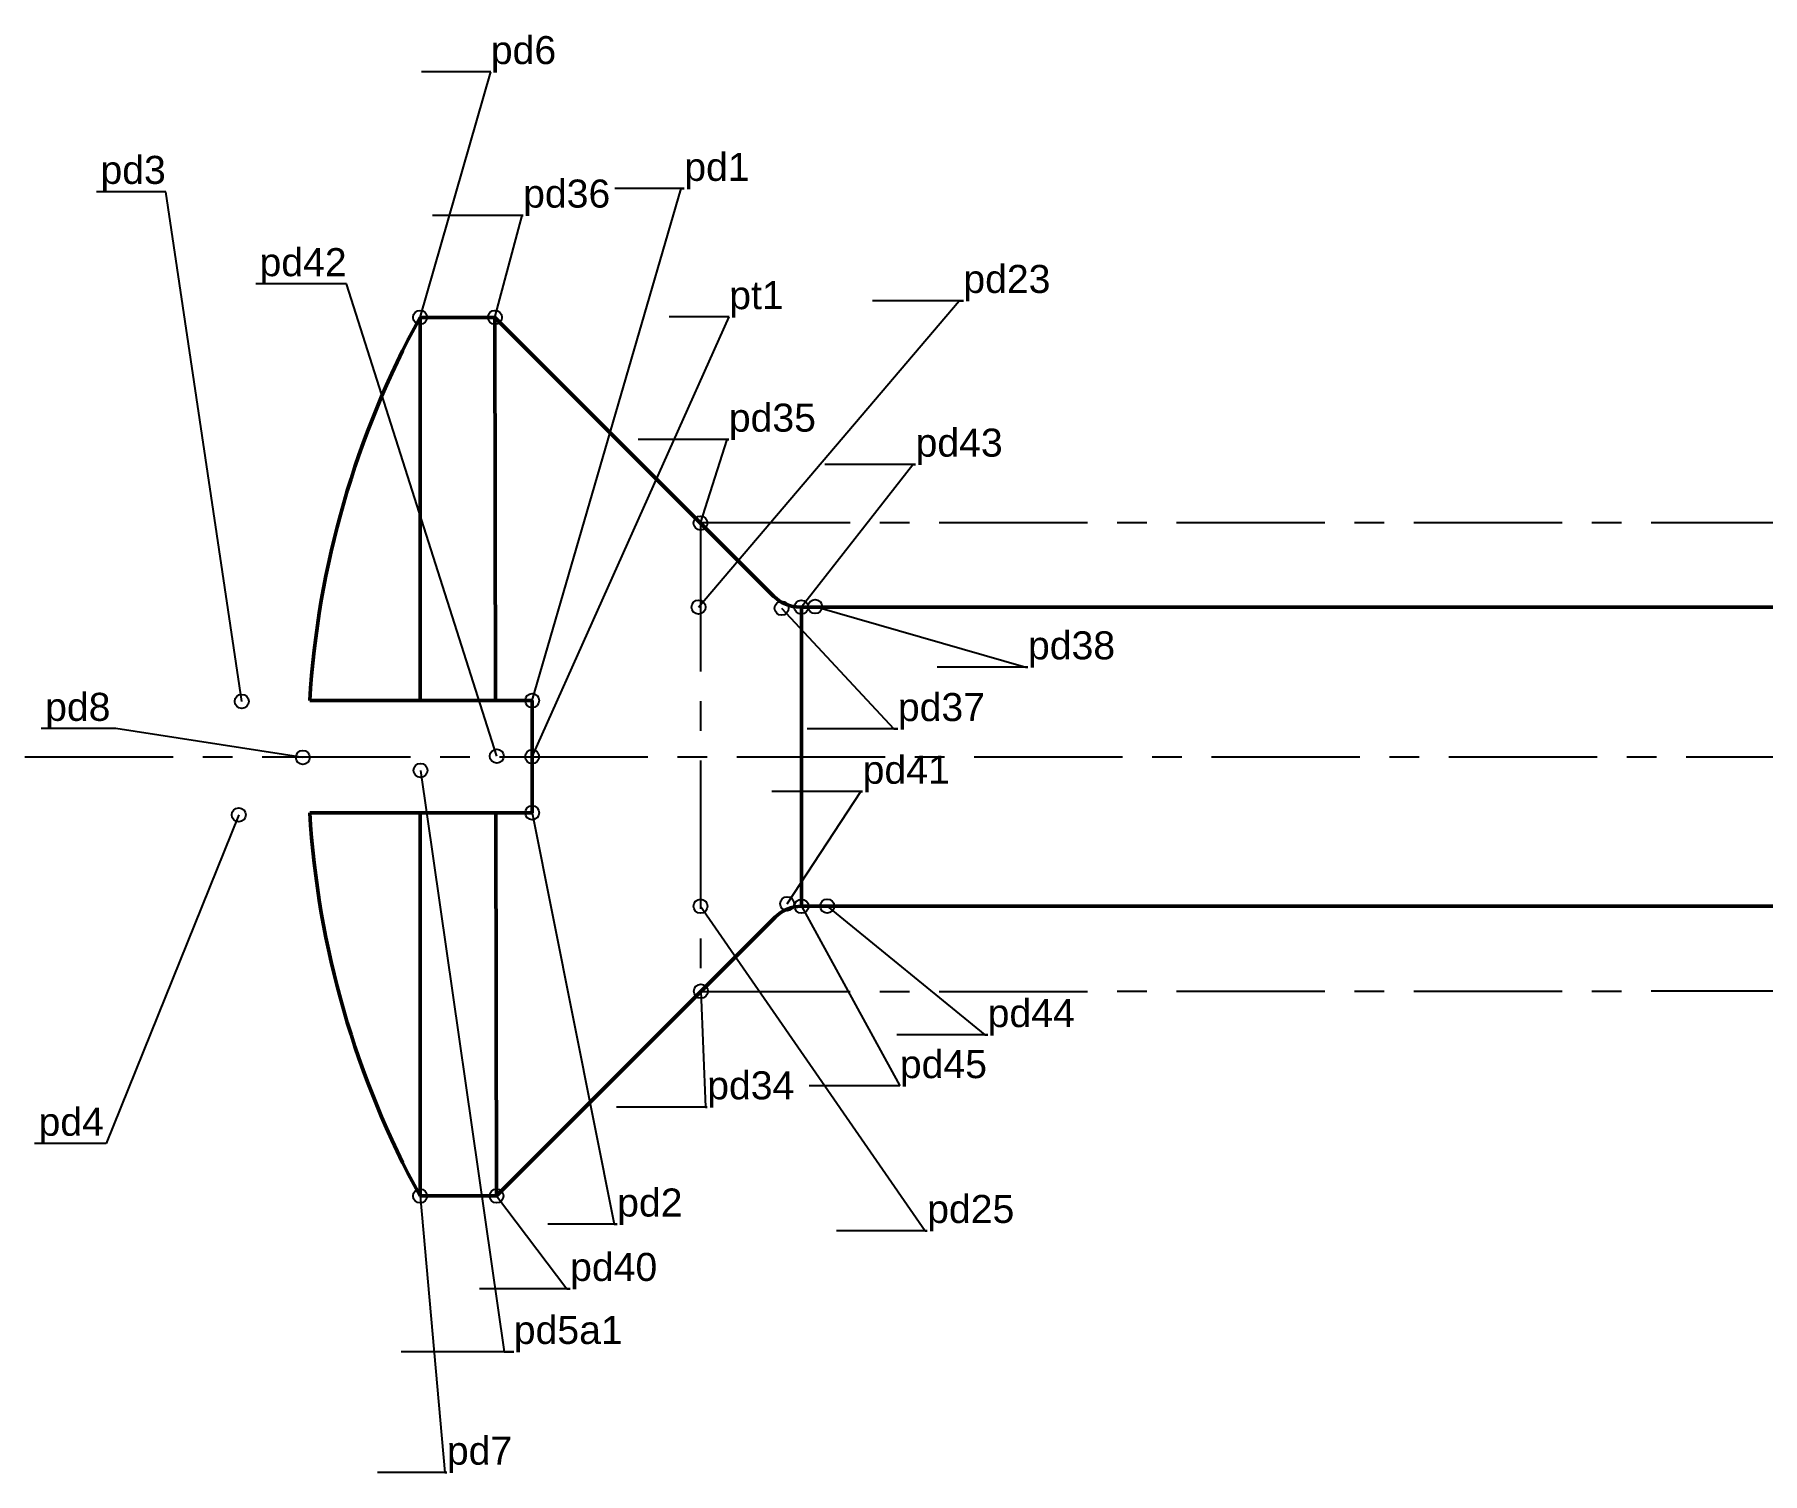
# Model space of a CAD drawing. Header units: millimetres. Extents: x 16.8 to 53.7, y -3.8 to 3.9.
# Drawn here: x 16.79 to 26.04, y -3.83 to 3.86 of the extents above; entities that cross this region are included whole.
import ezdxf
from ezdxf import colors
from ezdxf.entities.mleader import LeaderData, LeaderLine
from ezdxf.math import Vec2, Vec3

# ---------------------------------------------------------------- set-up
doc = ezdxf.new("R2010")
doc.units = ezdxf.units.MM
doc.header["$LTSCALE"] = 0.025
doc.linetypes.add('CENTER', pattern=[50.800000000000004, 31.75, -6.35, 6.35, -6.35])
for name, color, linetype in [('axes', 150, 'CENTER'), ('points', 7, 'Continuous'), ('supplement', 240, 'CENTER')]:
    doc.layers.add(name, color=color, linetype=linetype)
doc.layers.add('main', color=240, linetype='Continuous', lineweight=50)
doc.styles.get("Standard").update_dxf_attribs({"font": 'arial.ttf'})

# ---------------------------------------------------------------- blocks, each defined once
blk = doc.blocks.new('_Small')
at = {"color": 0, "linetype": 'ByBlock', "lineweight": -2}
blk.add_circle((0, 0), 0.25, dxfattribs=at)

msp = doc.modelspace()

# ---------------------------------------------------------------- linework, layer by layer
at = {"layer": 'axes'}
msp.add_xline((0, 0), (1, 0), dxfattribs=at)
at = {"layer": 'main'}
for p, q in [((19.25751067504693, 2.350000000000002), (18.85712951809958, 2.350000000000002)), ((18.85712951809958, 2.350000000000002), (18.85712951809957, 0.3000000000000025)), ((20.74893203128424, 0.8585786437626901), (19.25751067504693, 2.350000000000002)), ((19.25751067504693, 2.350000000000001), (19.26114674265637, 0.3000000000000025)), ((20.89035338752155, 0.8000000000000012), (33.65850842235982, 0.8)), ((20.8986897376505, -0.7999999999999985), (20.8986897376505, 0.800000000000001)), ((18.26631789987872, 0.3000000000000025), (19.45712951809957, 0.3000000000000025)), ((19.45712951809957, 0.3000000000000025), (19.45712951809957, -0.2999999999999975)), ((19.45712951809957, -0.2999999999999975), (18.26631789987872, -0.2999999999999975)), ((18.85712951809957, -0.2999999999999975), (18.85712951809958, -2.349999999999998)), ((19.26221095756646, -0.2999999999999975), (19.26584702517589, -2.349999999999999)), ((20.8986897376505, -0.7999999999999985), (33.65850842235982, -0.7999999999999998)), ((20.75726838141319, -0.8585786437626945), (19.26584702517589, -2.349999999999999)), ((18.85712951809958, -2.349999999999998), (19.26584702517588, -2.349999999999998))]:
    msp.add_line(p, q, dxfattribs=at)
for centre, radius, start, end in [((23.1592128514329, 1.8897413185109e-15), 4.902083333333323, 151.3545600435928, 176.4913935226264), ((20.89035338752155, 1.000000000000001), 0.2, 224.9999999999996, 270), ((23.1592128514329, 1.8897413185109e-15), 4.902083333333323, 183.5086064773736, 208.6454399564072), ((20.8986897376505, -0.9999999999999986), 0.2, 90, 135)]:
    msp.add_arc(centre, radius, start, end, dxfattribs=at)
at = {"layer": 'supplement'}
for p, q in [((33.85850842235981, 1.25), (20.35751067504694, 1.249999999999999)), ((20.35751067504694, 1.249999999999999), (20.35751067504693, -1.258336350128957)), ((33.85850842235981, -1.25), (20.35751067504694, -1.258336350128953))]:
    msp.add_line(p, q, dxfattribs=at)

# ---------------------------------------------------------------- leaders
at = {"layer": 'points'}
ml = msp.add_multileader_mtext('Standard', dxfattribs=at)
ml.set_content('pd6', color=256)
ml.set_leader_properties()
ml.set_arrow_properties(name='SMALL')
ml.build(insert=Vec2(0, 0))
ml.multileader.update_dxf_attribs({"text_left_attachment_type": 6, "text_right_attachment_type": 6, "dogleg_length": 0, "arrow_head_size": 0.15})
ctx = ml.context
ctx.base_point, ctx.char_height, ctx.arrow_head_size, ctx.landing_gap_size, ctx.plane_origin = Vec3(19.2357372660465, 3.662999869656076), 0.15, 0.15, 0, Vec3(18.85712951809958, 2.350000000000002)
ctx.left_attachment, ctx.right_attachment = 6, 6
notes = []
notes.append((ctx, [(0, (1, 1, 0), (19.2357372660465, 3.662999869656076), (1, 0), 0, [(0, [(18.85712951809958, 2.350000000000002)], 0, [])])]))
ctx.mtext.insert, ctx.mtext.flow_direction = Vec3(19.2357372660465, 3.854643798714739), 5
ml = msp.add_multileader_mtext('Standard', dxfattribs=at)
ml.set_content('pd1', color=256)
ml.set_leader_properties()
ml.set_arrow_properties(name='SMALL')
ml.build(insert=Vec2(0, 0))
ml.multileader.update_dxf_attribs({"text_left_attachment_type": 6, "text_right_attachment_type": 6, "dogleg_length": 0.01589742709469674, "arrow_head_size": 0.15})
ctx = ml.context
ctx.base_point, ctx.char_height, ctx.arrow_head_size, ctx.landing_gap_size, ctx.plane_origin = Vec3(20.27092595637282, 3.038366725619113), 0.15, 0.15, 0, Vec3(19.45712951809957, 0.3000000000000025)
ctx.left_attachment, ctx.right_attachment = 6, 6
notes.append((ctx, [(0, (1, 1, 0), (20.25502852927812, 3.038366725619113), (1, 0), 0.01589742709469674, [(0, [(19.45712951809957, 0.3000000000000025)], 0, [])])]))
ctx.mtext.insert, ctx.mtext.flow_direction = Vec3(20.27092595637282, 3.230010654677776), 5
ml = msp.add_multileader_mtext('Standard', dxfattribs=at)
ml.set_content('pd3', color=256)
ml.set_leader_properties()
ml.set_arrow_properties(name='SMALL')
ml.build(insert=Vec2(0, 0))
ml.multileader.update_dxf_attribs({"text_left_attachment_type": 6, "text_right_attachment_type": 6, "dogleg_length": 0, "arrow_head_size": 0.15})
ctx = ml.context
ctx.base_point, ctx.char_height, ctx.arrow_head_size, ctx.landing_gap_size, ctx.plane_origin = Vec3(17.17020876588409, 3.022102082548329), 0.15, 0.15, 0, Vec3(18.26631789987872, 0.3000000000000025)
ctx.left_attachment, ctx.right_attachment, ctx.text_align_type = 6, 6, 2
notes.append((ctx, [(0, (1, 1, 0), (17.4965048095403, 3.022102082548329), (-1, 0), 0, [(0, [(17.90269098655699, 0.2958694448880479)], 0, [])])]))
ctx.mtext.insert, ctx.mtext.alignment, ctx.mtext.flow_direction = Vec3(17.4965048095403, 3.213746011606992), 3, 5
ml = msp.add_multileader_mtext('Standard', dxfattribs=at)
ml.set_content('pd36', color=256)
ml.set_leader_properties()
ml.set_arrow_properties(name='SMALL')
ml.build(insert=Vec2(0, 0))
ml.multileader.update_dxf_attribs({"text_left_attachment_type": 6, "text_right_attachment_type": 6, "dogleg_length": 0.004623540613499567, "arrow_head_size": 0.15})
ctx = ml.context
ctx.base_point, ctx.char_height, ctx.arrow_head_size, ctx.landing_gap_size, ctx.plane_origin = Vec3(19.4086318475747, 2.895442236997887), 0.15, 0.15, 0, Vec3(19.25751067504693, 2.350000000000002)
ctx.left_attachment, ctx.right_attachment = 6, 6
notes.append((ctx, [(0, (1, 1, 0), (19.4040083069612, 2.895442236997887), (1, 0), 0.004623540613499567, [(0, [(19.25751067504693, 2.350000000000002)], 0, [])])]))
ctx.mtext.insert, ctx.mtext.flow_direction = Vec3(19.4086318475747, 3.08708616605655), 5
ml = msp.add_multileader_mtext('Standard', dxfattribs=at)
ml.set_content('pd42', color=256)
ml.set_leader_properties()
ml.set_arrow_properties(name='SMALL')
ml.build(insert=Vec2(0, 0))
ml.multileader.update_dxf_attribs({"text_left_attachment_type": 6, "text_right_attachment_type": 6, "dogleg_length": 0, "arrow_head_size": 0.15})
ctx = ml.context
ctx.base_point, ctx.char_height, ctx.arrow_head_size, ctx.landing_gap_size, ctx.plane_origin = Vec3(18.02292734676296, 2.528566903260099), 0.15, 0.15, 0, Vec3(19.26747615167197, 0.002590692477088652)
ctx.left_attachment, ctx.right_attachment, ctx.text_align_type = 6, 6, 2
notes.append((ctx, [(0, (1, 1, 0), (18.46423021170157, 2.528566903260099), (-1, 0), 0, [(0, [(19.26747615167197, 0.002590692477088652)], 0, [])])]))
ctx.mtext.insert, ctx.mtext.alignment, ctx.mtext.flow_direction = Vec3(18.46423021170157, 2.720210832318762), 3, 5
ml = msp.add_multileader_mtext('Standard', dxfattribs=at)
ml.set_content('pd23', color=256)
ml.set_leader_properties()
ml.set_arrow_properties(name='SMALL')
ml.build(insert=Vec2(0, 0))
ml.multileader.update_dxf_attribs({"text_left_attachment_type": 6, "text_right_attachment_type": 6, "dogleg_length": 0.02283774447401044, "arrow_head_size": 0.15})
ctx = ml.context
ctx.base_point, ctx.char_height, ctx.arrow_head_size, ctx.landing_gap_size, ctx.plane_origin = Vec3(21.76418058335522, 2.438861434277136), 0.15, 0.15, 0, Vec3(20.34725043928727, 0.8002518743024396)
ctx.left_attachment, ctx.right_attachment = 6, 6
notes.append((ctx, [(0, (1, 1, 0), (21.74134283888121, 2.438861434277136), (1, 0), 0.02283774447401044, [(0, [(20.34725043928727, 0.8002518743024396)], 0, [])])]))
ctx.mtext.insert, ctx.mtext.flow_direction = Vec3(21.76418058335522, 2.630505363335799), 5
ml = msp.add_multileader_mtext('Standard', dxfattribs=at)
ml.set_content('pt1', color=256)
ml.set_leader_properties()
ml.set_arrow_properties(name='SMALL')
ml.build(insert=Vec2(0, 0))
ml.multileader.update_dxf_attribs({"text_left_attachment_type": 6, "text_right_attachment_type": 6, "dogleg_length": 0, "arrow_head_size": 0.15})
ctx = ml.context
ctx.base_point, ctx.char_height, ctx.arrow_head_size, ctx.landing_gap_size, ctx.plane_origin = Vec3(20.51123397818199, 2.352123425852506), 0.15, 0.15, 0, Vec3(20.8986897376505, 0)
ctx.left_attachment, ctx.right_attachment = 6, 6
notes.append((ctx, [(0, (1, 1, 0), (20.51123397818199, 2.352123425852506), (1, 0), 0, [(0, [(19.45712951809957, 0)], 0, [])])]))
ctx.mtext.insert, ctx.mtext.flow_direction = Vec3(20.51123397818199, 2.543767354911169), 5
ml = msp.add_multileader_mtext('Standard', dxfattribs=at)
ml.set_content('pd35', color=256)
ml.set_leader_properties()
ml.set_arrow_properties(name='SMALL')
ml.build(insert=Vec2(0, 0))
ml.multileader.update_dxf_attribs({"text_left_attachment_type": 6, "text_right_attachment_type": 6, "dogleg_length": 0.008456758008014032, "arrow_head_size": 0.15})
ctx = ml.context
ctx.base_point, ctx.char_height, ctx.arrow_head_size, ctx.landing_gap_size, ctx.plane_origin = Vec3(20.50926285242193, 1.696827239259918), 0.15, 0.15, 0, Vec3(20.35761557326551, 1.249794232309611)
ctx.left_attachment, ctx.right_attachment = 6, 6
notes.append((ctx, [(0, (1, 1, 0), (20.50080609441392, 1.696827239259918), (1, 0), 0.008456758008014032, [(0, [(20.35761557326551, 1.249794232309611)], 0, [])])]))
ctx.mtext.insert, ctx.mtext.flow_direction = Vec3(20.50926285242193, 1.88847116831858), 5
ml = msp.add_multileader_mtext('Standard', dxfattribs=at)
ml.set_content('pd43', color=256)
ml.set_leader_properties()
ml.set_arrow_properties(name='SMALL')
ml.build(insert=Vec2(0, 0))
ml.multileader.update_dxf_attribs({"text_left_attachment_type": 6, "text_right_attachment_type": 6, "dogleg_length": 0.01524795736478168, "arrow_head_size": 0.15})
ctx = ml.context
ctx.base_point, ctx.char_height, ctx.arrow_head_size, ctx.landing_gap_size, ctx.plane_origin = Vec3(21.5086422913732, 1.563184233343449), 0.15, 0.15, 0, Vec3(20.89721127752421, 0.7997842939867255)
ctx.left_attachment, ctx.right_attachment = 6, 6
notes.append((ctx, [(0, (1, 1, 0), (21.49339433400842, 1.563184233343449), (1, 0), 0.01524795736478168, [(0, [(20.89721127752421, 0.7997842939867255)], 0, [])])]))
ctx.mtext.insert, ctx.mtext.flow_direction = Vec3(21.5086422913732, 1.754828162402112), 5
ml = msp.add_multileader_mtext('Standard', dxfattribs=at)
ml.set_content('pd38', color=256)
ml.set_leader_properties()
ml.set_arrow_properties(name='SMALL')
ml.build(insert=Vec2(0, 0))
ml.multileader.update_dxf_attribs({"text_left_attachment_type": 6, "text_right_attachment_type": 6, "dogleg_length": 0.0121652674323703, "arrow_head_size": 0.15})
ctx = ml.context
ctx.base_point, ctx.char_height, ctx.arrow_head_size, ctx.landing_gap_size, ctx.plane_origin = Vec3(22.11012331631636, 0.478895544969717), 0.15, 0.15, 0, Vec3(20.9707489011048, 0.8026243475486012)
ctx.left_attachment, ctx.right_attachment = 6, 6
notes.append((ctx, [(0, (1, 1, 0), (22.097958048884, 0.478895544969717), (1, 0), 0.0121652674323703, [(0, [(20.9707489011048, 0.8026243475486012)], 0, [])])]))
ctx.mtext.insert, ctx.mtext.flow_direction = Vec3(22.11012331631636, 0.67053947402838), 5
ml = msp.add_multileader_mtext('Standard', dxfattribs=at)
ml.set_content('pd37', color=256)
ml.set_leader_properties()
ml.set_arrow_properties(name='SMALL')
ml.build(insert=Vec2(0, 0))
ml.multileader.update_dxf_attribs({"text_left_attachment_type": 6, "text_right_attachment_type": 6, "dogleg_length": 0.02147030493879896, "arrow_head_size": 0.15})
ctx = ml.context
ctx.base_point, ctx.char_height, ctx.arrow_head_size, ctx.landing_gap_size, ctx.plane_origin = Vec3(21.41397103728524, 0.1487157906989517), 0.15, 0.15, 0, Vec3(20.79180020115874, 0.7938235973197152)
ctx.left_attachment, ctx.right_attachment = 6, 6
notes.append((ctx, [(0, (1, 1, 0), (21.39250073234644, 0.1487157906989517), (1, 0), 0.02147030493879896, [(0, [(20.79180020115874, 0.7938235973197152)], 0, [])])]))
ctx.mtext.insert, ctx.mtext.flow_direction = Vec3(21.41397103728524, 0.3403597197576147), 5
ml = msp.add_multileader_mtext('Standard', dxfattribs=at)
ml.set_content('pd8', color=256)
ml.set_leader_properties()
ml.set_arrow_properties(name='SMALL')
ml.build(insert=Vec2(0, 0))
ml.multileader.update_dxf_attribs({"text_left_attachment_type": 6, "text_right_attachment_type": 6, "dogleg_length": 0.02906537171139782, "arrow_head_size": 0.15})
ctx = ml.context
ctx.base_point, ctx.char_height, ctx.arrow_head_size, ctx.landing_gap_size, ctx.plane_origin = Vec3(16.8738754210942, 0.1498332268688003), 0.15, 0.15, 0, Vec3(18.22984740278291, -0.004173996781631217)
ctx.left_attachment, ctx.right_attachment, ctx.text_align_type = 6, 6, 2
notes.append((ctx, [(0, (1, 1, 0), (17.22954379416986, 0.1498332268688003), (-1, 0), 0.02906537171139782, [(0, [(18.22984740278291, -0.004173996781631217)], 0, [])])]))
ctx.mtext.insert, ctx.mtext.alignment, ctx.mtext.flow_direction = Vec3(17.20047842245846, 0.3414771559274633), 3, 5
ml = msp.add_multileader_mtext('Standard', dxfattribs=at)
ml.set_content('pd41', color=256)
ml.set_leader_properties()
ml.set_arrow_properties(name='SMALL')
ml.build(insert=Vec2(0, 0))
ml.multileader.update_dxf_attribs({"text_left_attachment_type": 6, "text_right_attachment_type": 6, "dogleg_length": 0.01053010826246492, "arrow_head_size": 0.15})
ctx = ml.context
ctx.base_point, ctx.char_height, ctx.arrow_head_size, ctx.landing_gap_size, ctx.plane_origin = Vec3(21.22542364841906, -0.1863970913359125), 0.15, 0.15, 0, Vec3(20.82145453763538, -0.786613136691642)
ctx.left_attachment, ctx.right_attachment = 6, 6
notes.append((ctx, [(0, (1, 1, 0), (21.2148935401566, -0.1863970913359125), (1, 0), 0.01053010826246492, [(0, [(20.82145453763538, -0.786613136691642)], 0, [])])]))
ctx.mtext.insert, ctx.mtext.flow_direction = Vec3(21.22542364841906, 0.005246837722750475), 5
ml = msp.add_multileader_mtext('Standard', dxfattribs=at)
ml.set_content('pd5а1', color=256)
ml.set_leader_properties()
ml.set_arrow_properties(name='SMALL')
ml.build(insert=Vec2(0, 0))
ml.multileader.update_dxf_attribs({"text_left_attachment_type": 6, "text_right_attachment_type": 6, "dogleg_length": 0.05139401038449876, "arrow_head_size": 0.15})
ctx = ml.context
ctx.base_point, ctx.char_height, ctx.arrow_head_size, ctx.landing_gap_size, ctx.plane_origin = Vec3(19.35868061517054, -3.183131714741045), 0.15, 0.15, 0, Vec3(18.85560323599719, -0.001191280236760406)
ctx.left_attachment, ctx.right_attachment = 6, 6
notes.append((ctx, [(0, (1, 1, 0), (19.30728660478604, -3.183131714741045), (1, 0), 0.05139401038449876, [(0, [(18.85960303246785, -0.07316619362915588)], 0, [])])]))
ctx.mtext.insert, ctx.mtext.flow_direction = Vec3(19.35868061517054, -2.991487785682382), 5
ml = msp.add_multileader_mtext('Standard', dxfattribs=at)
ml.set_content('pd4', color=256)
ml.set_leader_properties()
ml.set_arrow_properties(name='SMALL')
ml.build(insert=Vec2(0, 0))
ml.multileader.update_dxf_attribs({"text_left_attachment_type": 6, "text_right_attachment_type": 6, "dogleg_length": 0.01142423366663081, "arrow_head_size": 0.15})
ctx = ml.context
ctx.base_point, ctx.char_height, ctx.arrow_head_size, ctx.landing_gap_size, ctx.plane_origin = Vec3(16.83952060636701, -2.069481134761212), 0.15, 0.15, 0, Vec3(18.26631789987872, -0.2999999999999975)
ctx.left_attachment, ctx.right_attachment, ctx.text_align_type = 6, 6, 2
notes.append((ctx, [(0, (1, 1, 0), (17.17662696827375, -2.069481134761212), (-1, 0), 0.01142423366663081, [(0, [(17.88670711281168, -0.311062988944542)], 0, [])])]))
ctx.mtext.insert, ctx.mtext.alignment, ctx.mtext.flow_direction = Vec3(17.16520273460712, -1.877837205702549), 3, 5
ml = msp.add_multileader_mtext('Standard', dxfattribs=at)
ml.set_content('pd2', color=256)
ml.set_leader_properties()
ml.set_arrow_properties(name='SMALL')
ml.build(insert=Vec2(0, 0))
ml.multileader.update_dxf_attribs({"text_left_attachment_type": 6, "text_right_attachment_type": 6, "dogleg_length": 0.01609052774637483, "arrow_head_size": 0.15})
ctx = ml.context
ctx.base_point, ctx.char_height, ctx.arrow_head_size, ctx.landing_gap_size, ctx.plane_origin = Vec3(19.91170459198857, -2.501594706857659), 0.15, 0.15, 0, Vec3(19.45712951809957, -0.2999999999999975)
ctx.left_attachment, ctx.right_attachment = 6, 6
notes.append((ctx, [(0, (1, 1, 0), (19.8956140642422, -2.501594706857659), (1, 0), 0.01609052774637483, [(0, [(19.45712951809957, -0.2999999999999975)], 0, [])])]))
ctx.mtext.insert, ctx.mtext.flow_direction = Vec3(19.91170459198857, -2.309950777798996), 5
ml = msp.add_multileader_mtext('Standard', dxfattribs=at)
ml.set_content('pd25', color=256)
ml.set_leader_properties()
ml.set_arrow_properties(name='SMALL')
ml.build(insert=Vec2(0, 0))
ml.multileader.update_dxf_attribs({"text_left_attachment_type": 6, "text_right_attachment_type": 6, "dogleg_length": 0.01158578927336862, "arrow_head_size": 0.15})
ctx = ml.context
ctx.base_point, ctx.char_height, ctx.arrow_head_size, ctx.landing_gap_size, ctx.plane_origin = Vec3(21.57078056552322, -2.535936146719799), 0.15, 0.15, 0, Vec3(20.35751067504693, -0.7999999999999985)
ctx.left_attachment, ctx.right_attachment = 6, 6
notes.append((ctx, [(0, (1, 1, 0), (21.55919477624985, -2.535936146719799), (1, 0), 0.01158578927336862, [(0, [(20.35751067504693, -0.7999999999999985)], 0, [])])]))
ctx.mtext.insert, ctx.mtext.width, ctx.mtext.flow_direction = Vec3(21.57078056552322, -2.344292217661136), 0.8854706684856752, 5
ml = msp.add_multileader_mtext('Standard', dxfattribs=at)
ml.set_content('pd45', color=256)
ml.set_leader_properties()
ml.set_arrow_properties(name='SMALL')
ml.build(insert=Vec2(0, 0))
ml.multileader.update_dxf_attribs({"text_left_attachment_type": 6, "text_right_attachment_type": 6, "dogleg_length": 0, "arrow_head_size": 0.15})
ctx = ml.context
ctx.base_point, ctx.char_height, ctx.arrow_head_size, ctx.landing_gap_size, ctx.plane_origin = Vec3(21.42449741837384, -1.761248660385796), 0.15, 0.15, 0, Vec3(20.8986897376505, -0.7999999999999985)
ctx.left_attachment, ctx.right_attachment = 6, 6
notes.append((ctx, [(0, (1, 1, 0), (21.42449741837384, -1.761248660385796), (1, 0), 0, [(0, [(20.8986897376505, -0.7999999999999985)], 0, [])])]))
ctx.mtext.insert, ctx.mtext.flow_direction = Vec3(21.42449741837384, -1.569604731327133), 5
ml = msp.add_multileader_mtext('Standard', dxfattribs=at)
ml.set_content('pd44', color=256)
ml.set_leader_properties()
ml.set_arrow_properties(name='SMALL')
ml.build(insert=Vec2(0, 0))
ml.multileader.update_dxf_attribs({"text_left_attachment_type": 6, "text_right_attachment_type": 6, "dogleg_length": 0.01598889654788708, "arrow_head_size": 0.15})
ctx = ml.context
ctx.base_point, ctx.char_height, ctx.arrow_head_size, ctx.landing_gap_size, ctx.plane_origin = Vec3(21.89440024771741, -1.488308435606245), 0.15, 0.15, 0, Vec3(20.8986897376505, -0.7999999999999985)
ctx.left_attachment, ctx.right_attachment = 6, 6
notes.append((ctx, [(0, (1, 1, 0), (21.87841135116952, -1.488308435606245), (1, 0), 0.01598889654788708, [(0, [(21.03591159708285, -0.7991031471709213)], 0, [])])]))
ctx.mtext.insert, ctx.mtext.flow_direction = Vec3(21.89440024771741, -1.296664506547582), 5
ml = msp.add_multileader_mtext('Standard', dxfattribs=at)
ml.set_content('pd34', color=256)
ml.set_leader_properties()
ml.set_arrow_properties(name='SMALL')
ml.build(insert=Vec2(0, 0))
ml.multileader.update_dxf_attribs({"text_left_attachment_type": 6, "text_right_attachment_type": 6, "dogleg_length": 0.008508506922521539, "arrow_head_size": 0.15})
ctx = ml.context
ctx.base_point, ctx.char_height, ctx.arrow_head_size, ctx.landing_gap_size, ctx.plane_origin = Vec3(20.39361749955067, -1.874697842138261), 0.15, 0.15, 0, Vec3(20.35973741613127, -1.25485975500635)
ctx.left_attachment, ctx.right_attachment = 6, 6
notes.append((ctx, [(0, (1, 1, 0), (20.38510899262815, -1.874697842138261), (1, 0), 0.008508506922521539, [(0, [(20.35973741613127, -1.25485975500635)], 0, [])])]))
ctx.mtext.insert, ctx.mtext.flow_direction = Vec3(20.39361749955067, -1.683053913079598), 5
ml = msp.add_multileader_mtext('Standard', dxfattribs=at)
ml.set_content('pd7', color=256)
ml.set_leader_properties()
ml.set_arrow_properties(name='SMALL')
ml.build(insert=Vec2(0, 0))
ml.multileader.update_dxf_attribs({"text_left_attachment_type": 6, "text_right_attachment_type": 6, "dogleg_length": 0.01174718901361871, "arrow_head_size": 0.15})
ctx = ml.context
ctx.base_point, ctx.char_height, ctx.arrow_head_size, ctx.landing_gap_size, ctx.plane_origin = Vec3(19.00060847226216, -3.828874421279174), 0.15, 0.15, 0, Vec3(18.85712951809958, -2.349999999999998)
ctx.left_attachment, ctx.right_attachment = 6, 6
notes.append((ctx, [(0, (1, 1, 0), (18.98886128324854, -3.828874421279174), (1, 0), 0.01174718901361871, [(0, [(18.85712951809958, -2.349999999999998)], 0, [])])]))
ctx.mtext.insert, ctx.mtext.flow_direction = Vec3(19.00060847226216, -3.637230492220511), 5
ml = msp.add_multileader_mtext('Standard', dxfattribs=at)
ml.set_content('pd40', color=256)
ml.set_leader_properties()
ml.set_arrow_properties(name='SMALL')
ml.build(insert=Vec2(0, 0))
ml.multileader.update_dxf_attribs({"text_left_attachment_type": 6, "text_right_attachment_type": 6, "dogleg_length": 0.0174120250617591, "arrow_head_size": 0.15})
ctx = ml.context
ctx.base_point, ctx.char_height, ctx.arrow_head_size, ctx.landing_gap_size, ctx.plane_origin = Vec3(19.66002047820552, -2.846140420826877), 0.15, 0.15, 0, Vec3(19.26584702517589, -2.349999999999999)
ctx.left_attachment, ctx.right_attachment = 6, 6
notes.append((ctx, [(0, (1, 1, 0), (19.64260845314377, -2.846140420826877), (1, 0), 0.0174120250617591, [(0, [(19.26584702517589, -2.349999999999999)], 0, [])])]))
ctx.mtext.insert, ctx.mtext.flow_direction = Vec3(19.66002047820552, -2.654496491768215), 5
for ctx, leaders in notes:
    for number, flags, end, landing, length, lines in leaders:
        leader = LeaderData()
        leader.index, (leader.has_last_leader_line, leader.has_dogleg_vector, leader.attachment_direction) = number, flags
        leader.last_leader_point, leader.dogleg_vector, leader.dogleg_length = Vec3(end), Vec3(landing), length
        for number, points, colour, breaks in lines:
            line = LeaderLine()
            line.index, line.vertices, line.color, line.breaks = number, Vec3.list(points), colors.encode_raw_color(colour), breaks
            leader.lines.append(line)
        ctx.leaders.append(leader)

doc.saveas('drawing.dxf')
